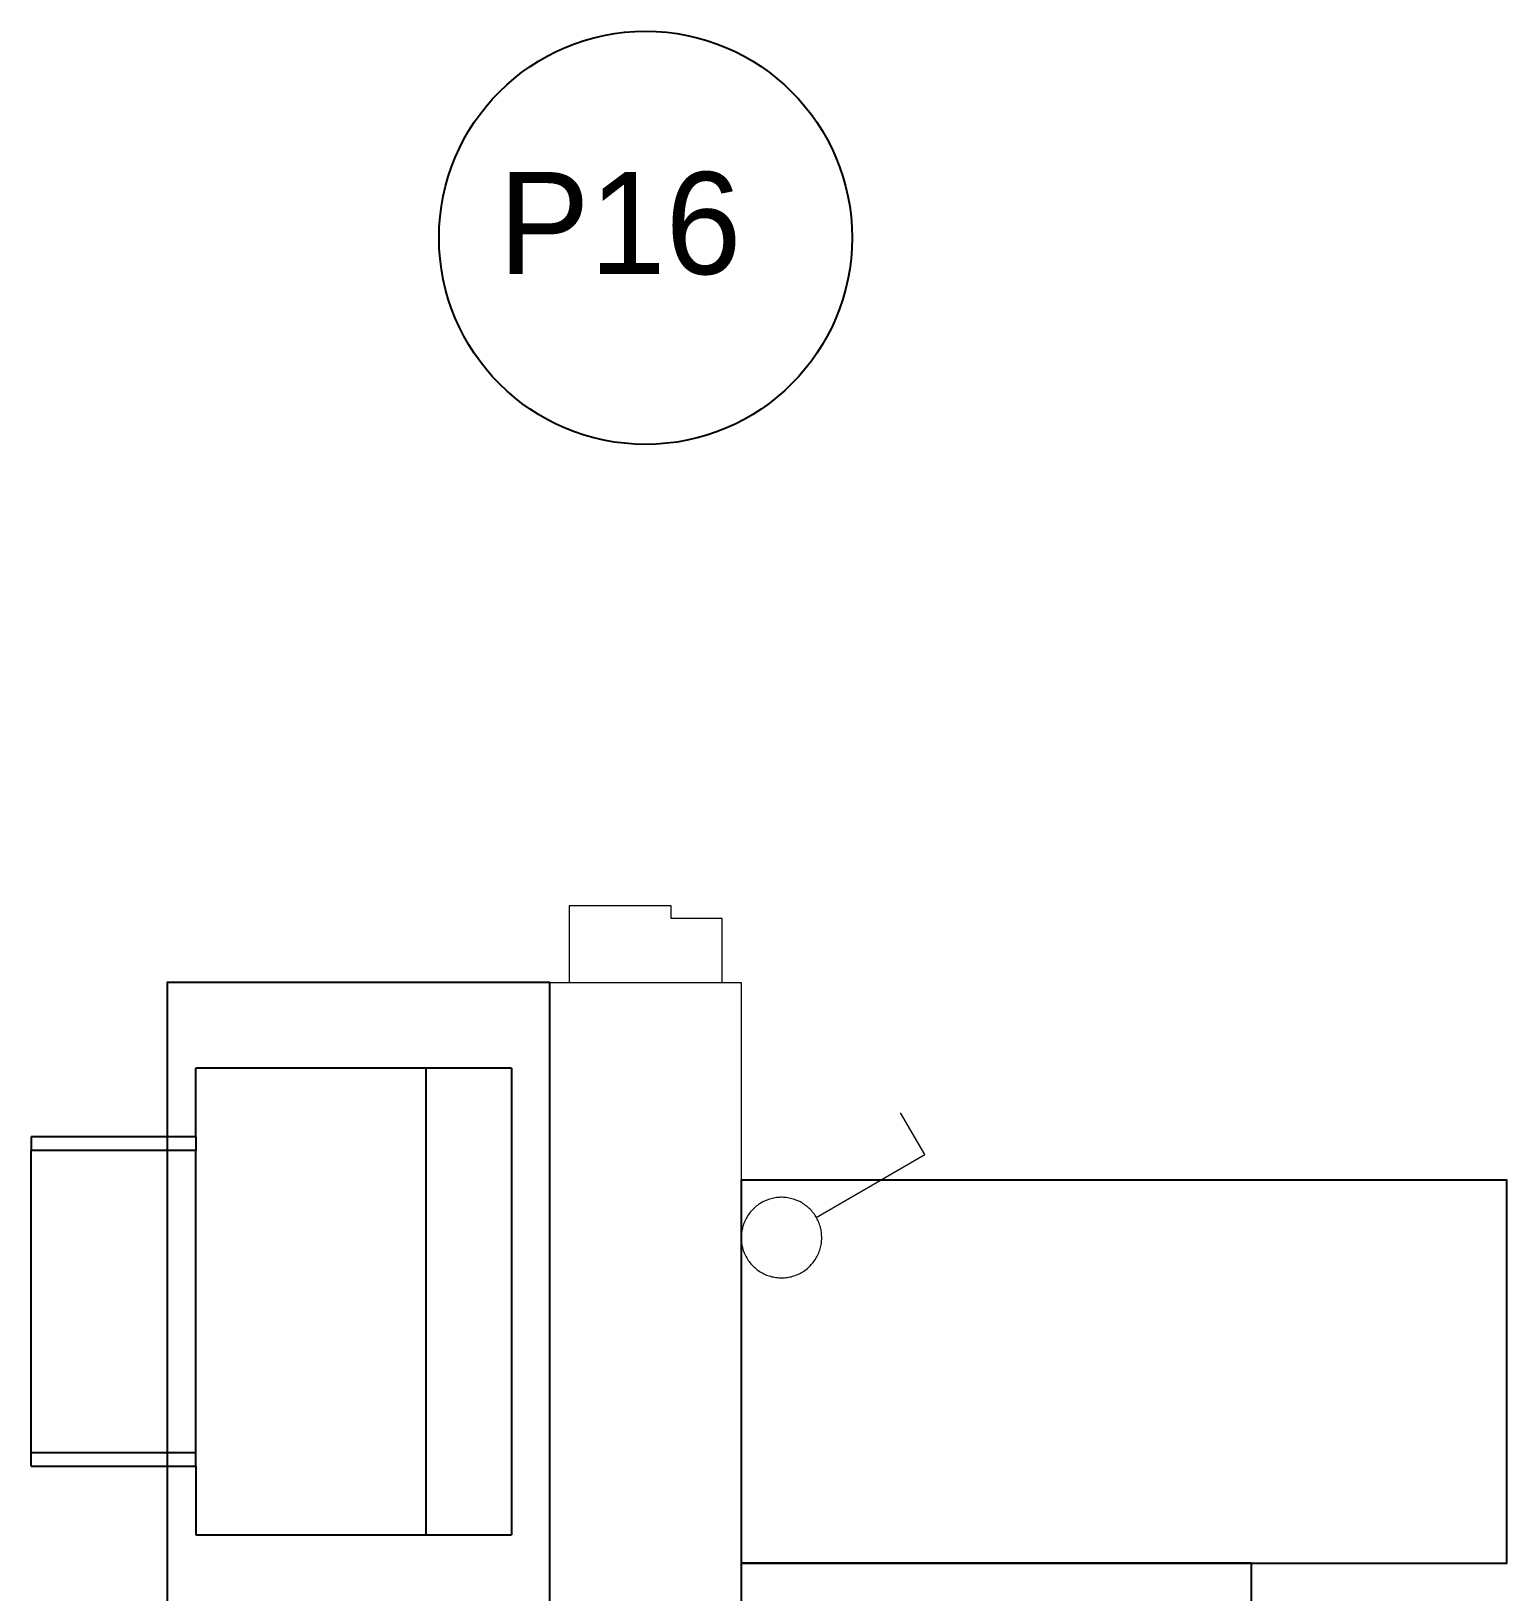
# Model space of a CAD drawing. Header units: metres. Extents: x 0 to 2861, y -1 to 1496.
# Drawn here: x 24.468 to 25.625, y 6.203 to 7.425 of the extents above; entities that cross this region are included whole.
import ezdxf

# ---------------------------------------------------------------- set-up
doc = ezdxf.new("R2010")
doc.units = ezdxf.units.M
for name, color, linetype, lineweight in [('#SAKLAR', 4, 'Continuous', 20), ('ARS-KUSEN', 25, 'Continuous', 9), ('ARS_DINDING', 1, 'Continuous', 15)]:
    doc.layers.add(name, color=color, linetype=linetype, lineweight=lineweight)
for name, color, linetype in [('ARS-FURNITURE', 252, 'Continuous'), ('FURNITURE', 251, 'Continuous'), ('TEKS', 7, 'Continuous')]:
    doc.layers.add(name, color=color, linetype=linetype)

# ---------------------------------------------------------------- blocks, each defined once
blk = doc.blocks.new('A$C61020C8A')
at = {"layer": 'FURNITURE'}
for points in [[(-6.974, 10.317), (10.026, 10.317)], [(-6.974, 10.317), (-6.974, 7.192)], [(10.026, 7.192), (10.026, 10.317)], [(-6.974, 7.192), (10.026, 7.192)], [(-6.974, 7.192), (-6.974, -1.183)], [(10.026, -1.183), (10.026, 7.192)], [(-4.474, -1.183), (-6.974, -1.183)], [(-4.474, -1.183), (-3.974, -1.183)], [(-4.474, -1.183), (-4.474, -7.183)], [(7.026, -1.183), (-3.974, -1.183)], [(-3.974, -1.183), (-3.974, -7.183)], [(7.526, -1.183), (7.026, -1.183)], [(7.026, -7.183), (7.026, -1.183)], [(7.526, -1.183), (10.026, -1.183)], [(7.526, -7.183), (7.526, -1.183)], [(-4.474, -7.183), (-3.974, -7.183)], [(7.026, -7.183), (-3.974, -7.183)], [(7.526, -7.183), (7.026, -7.183)]]:
    blk.add_lwpolyline(points, dxfattribs=at)

msp = doc.modelspace()

# ---------------------------------------------------------------- linework, layer by layer
at = {"layer": '#SAKLAR'}
for points in [[(25.1686, 6.5452), (25.1497, 6.5778)], [(25.0836, 6.4959), (25.1686, 6.5452)]]:
    msp.add_lwpolyline(points, dxfattribs=at)
msp.add_lwpolyline([(25.0564, 6.4485), (25.0575, 6.4485), (25.0586, 6.4486), (25.0597, 6.4487), (25.0608, 6.4488), (25.0618, 6.449), (25.0629, 6.4492), (25.064, 6.4494), (25.065, 6.4497), (25.0661, 6.45), (25.0671, 6.4504), (25.0681, 6.4508), (25.0691, 6.4512), (25.0701, 6.4517), (25.0711, 6.4522), (25.0721, 6.4527), (25.073, 6.4533), (25.0739, 6.4538), (25.0748, 6.4545), (25.0757, 6.4551), (25.0766, 6.4558), (25.0774, 6.4565), (25.0782, 6.4573), (25.079, 6.4581), (25.0797, 6.4589), (25.0804, 6.4597), (25.0811, 6.4605), (25.0818, 6.4614), (25.0824, 6.4623), (25.083, 6.4632), (25.0836, 6.4641), (25.0841, 6.4651), (25.0846, 6.4661), (25.0851, 6.4671), (25.0855, 6.4681), (25.0859, 6.4691), (25.0863, 6.4701), (25.0866, 6.4712), (25.0869, 6.4722), (25.0872, 6.4733), (25.0874, 6.4744), (25.0876, 6.4754), (25.0877, 6.4765), (25.0878, 6.4776), (25.0879, 6.4787), (25.0879, 6.4798), (25.0879, 6.4809), (25.0878, 6.482), (25.0877, 6.4831), (25.0876, 6.4842), (25.0875, 6.4853), (25.0873, 6.4863), (25.087, 6.4874), (25.0868, 6.4885), (25.0864, 6.4895), (25.0861, 6.4906), (25.0857, 6.4916), (25.0853, 6.4926), (25.0848, 6.4936), (25.0844, 6.4946), (25.0838, 6.4955), (25.0833, 6.4965), (25.0827, 6.4974), (25.0821, 6.4983), (25.0814, 6.4992), (25.0807, 6.5), (25.08, 6.5009), (25.0793, 6.5017), (25.0785, 6.5025), (25.0777, 6.5032), (25.0769, 6.504), (25.0761, 6.5047), (25.0752, 6.5053), (25.0743, 6.506), (25.0734, 6.5066), (25.0725, 6.5072), (25.0715, 6.5077), (25.0706, 6.5082), (25.0696, 6.5087), (25.0686, 6.5091), (25.0676, 6.5095), (25.0665, 6.5099), (25.0655, 6.5102), (25.0644, 6.5105), (25.0634, 6.5108), (25.0623, 6.511), (25.0612, 6.5112), (25.0601, 6.5114), (25.059, 6.5115), (25.0579, 6.5115), (25.0569, 6.5116), (25.0558, 6.5116), (25.0547, 6.5115), (25.0536, 6.5115), (25.0525, 6.5114), (25.0514, 6.5112), (25.0503, 6.511), (25.0493, 6.5108), (25.0482, 6.5105), (25.0471, 6.5102), (25.0461, 6.5099), (25.0451, 6.5095), (25.044, 6.5091), (25.043, 6.5086), (25.0421, 6.5082), (25.0411, 6.5077), (25.0401, 6.5071), (25.0392, 6.5065), (25.0383, 6.5059), (25.0374, 6.5053), (25.0366, 6.5046), (25.0357, 6.5039), (25.0349, 6.5032), (25.0341, 6.5024), (25.0333, 6.5016), (25.0326, 6.5008), (25.0319, 6.5), (25.0312, 6.4991), (25.0306, 6.4982), (25.03, 6.4973), (25.0294, 6.4964), (25.0288, 6.4955), (25.0283, 6.4945), (25.0278, 6.4935), (25.0274, 6.4925), (25.027, 6.4915), (25.0266, 6.4905), (25.0262, 6.4894), (25.0259, 6.4884), (25.0257, 6.4873), (25.0254, 6.4863), (25.0252, 6.4852), (25.0251, 6.4841), (25.0249, 6.483), (25.0249, 6.4819), (25.0248, 6.4808), (25.0248, 6.4797), (25.0248, 6.4786), (25.0249, 6.4775), (25.025, 6.4764), (25.0251, 6.4754), (25.0253, 6.4743), (25.0255, 6.4732), (25.0258, 6.4721), (25.0261, 6.4711), (25.0264, 6.47), (25.0268, 6.469), (25.0272, 6.468), (25.0276, 6.467), (25.0281, 6.466), (25.0286, 6.465), (25.0291, 6.4641), (25.0297, 6.4631), (25.0303, 6.4622), (25.0309, 6.4613), (25.0316, 6.4605), (25.0323, 6.4596), (25.033, 6.4588), (25.0338, 6.458), (25.0346, 6.4572), (25.0354, 6.4565), (25.0362, 6.4558), (25.037, 6.4551), (25.0379, 6.4544), (25.0388, 6.4538), (25.0397, 6.4532), (25.0407, 6.4527), (25.0416, 6.4521), (25.0426, 6.4516), (25.0436, 6.4512), (25.0446, 6.4507), (25.0457, 6.4504), (25.0467, 6.45), (25.0477, 6.4497), (25.0488, 6.4494), (25.0499, 6.4492), (25.0509, 6.449), (25.052, 6.4488), (25.0531, 6.4487), (25.0542, 6.4486), (25.0553, 6.4485)], close=True, dxfattribs=at)
at = {"layer": 'ARS-FURNITURE'}
for points in [[(24.8748, 6.68), (24.5748, 6.68), (24.5748, 6.18), (24.8748, 6.18)], [(25.0248, 6.225), (25.6248, 6.225), (25.6248, 6.525), (25.0248, 6.525)], [(25.0248, 5.825), (25.4248, 5.825), (25.4248, 6.225), (25.0248, 6.225)]]:
    msp.add_lwpolyline(points, close=True, dxfattribs=at)
at = {"layer": 'ARS-KUSEN'}
msp.add_lwpolyline([(25.0098, 6.68), (25.0098, 6.73), (24.9698, 6.73), (24.9698, 6.74), (24.8898, 6.74), (24.8898, 6.68)], close=True, dxfattribs=at)
at = {"layer": 'ARS_DINDING', "color": 251}
msp.add_lwpolyline([(24.8748, 4.75), (24.8748, 6.68), (25.0248, 6.68), (25.0248, 4.125)], dxfattribs=at)
at = {"layer": 'TEKS'}
msp.add_circle((24.9498, 7.2635), 0.1619, dxfattribs=at)

# ---------------------------------------------------------------- block references
at = {"layer": 'FURNITURE', "xscale": 0.0215152941176541, "yscale": 0.0215152941176541, "zscale": 0.0215152941176541, "rotation": 270}
msp.add_blockref('A$C61020C8A', (24.6228, 6.4628), dxfattribs=at)

# ---------------------------------------------------------------- texts
at = {"layer": 'TEKS', "insert": (24.8346, 7.315), "char_height": 0.08, "attachment_point": 1}
msp.add_mtext_dynamic_manual_height_columns('P16', width=29.643153, gutter_width=1, heights=[0.091], dxfattribs=at)

doc.saveas('drawing.dxf')
